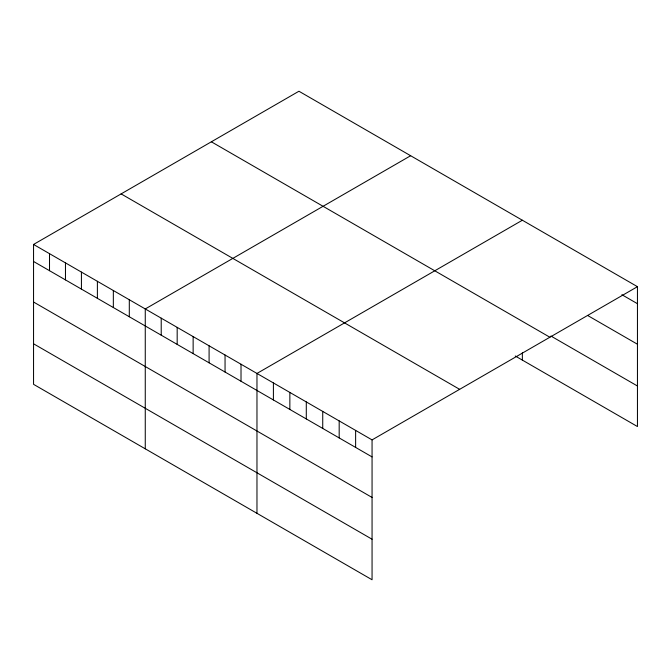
<?xml version="1.0" encoding="UTF-8"?>
<svg xmlns="http://www.w3.org/2000/svg" width="671" height="671" viewBox="0 0 671 671"><rect width="100%" height="100%" fill="white"/><g stroke="black" fill="none" stroke-linecap="round" stroke-linejoin="round"><path stroke-width="1.01" d="M33.55 244.454L372.061 439.899L372.061 579.761L33.55 384.324L33.55 244.454L298.939 91.239L637.45 286.676L637.45 426.546L515.261 355.999M410.644 155.731L145.263 308.954L145.263 448.815M522.357 220.231L256.968 373.445L256.968 513.315M372.061 439.899L637.45 286.676M621.874 294.703L637.45 303.695M588.123 315.756L637.45 344.231M550.916 336.037L637.45 386.001M211.357 141.799L549.876 337.236M121.124 193.894L459.643 389.331M33.55 261.472L372.061 456.909M33.55 302.017L372.061 497.454M33.55 343.787L372.061 539.224M522.357 352.82L522.357 360.092M355.622 430.405L355.622 447.423M339.182 420.91L339.182 437.928M322.734 411.415L322.734 428.433M306.295 401.921L306.295 418.939M289.855 392.434L289.855 409.453M273.407 382.94L273.407 399.958M241.015 364.236L241.015 381.245M225.053 355.018L225.053 372.036M209.092 345.808L209.092 362.826M193.139 336.59L193.139 353.609M177.178 327.381L177.178 344.399M161.216 318.163L161.216 335.181M129.302 299.736L129.302 316.754M113.34 290.526L113.34 307.544M97.387 281.308L97.387 298.327M81.426 272.099L81.426 289.117M65.464 262.881L65.464 279.899M49.511 253.672L49.511 270.69"/></g></svg>
